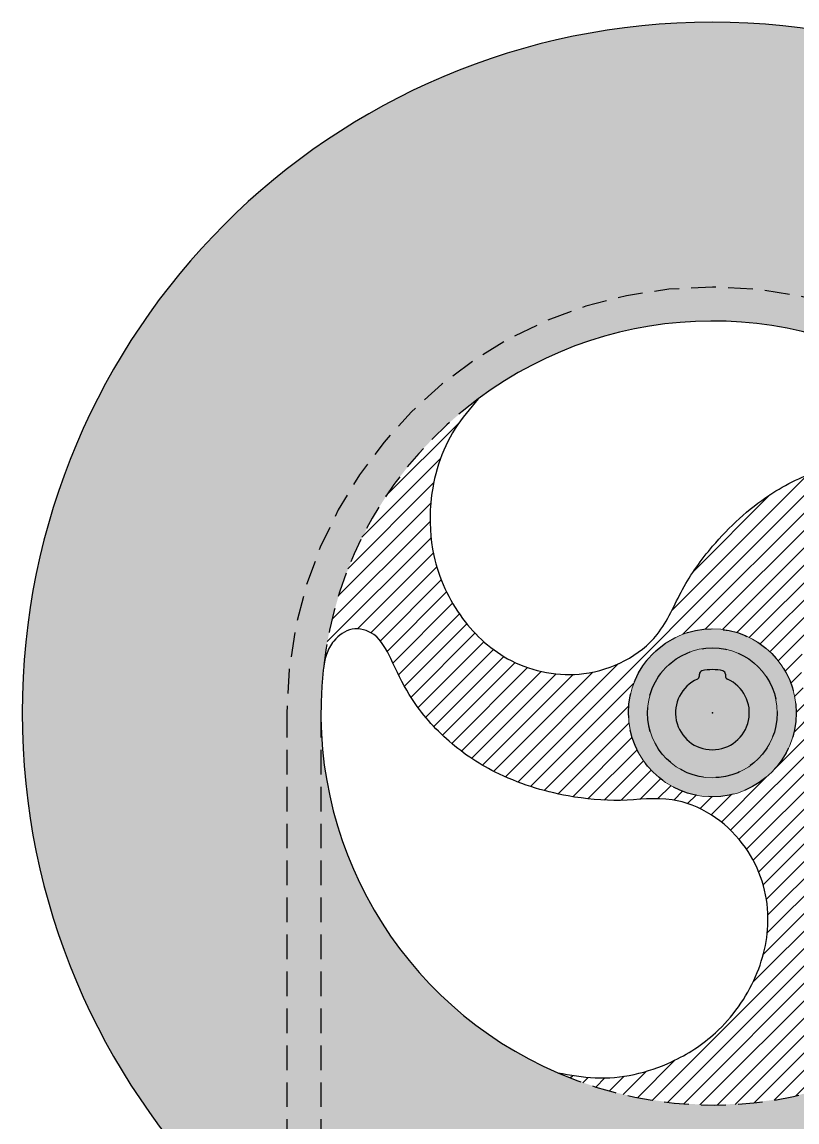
# Model space of a CAD drawing. Header units: inches. Extents: x 25.9 to 60.4, y 39.3 to 56.3.
# Drawn here: x 25.92 to 33.79, y 45.19 to 56.35 of the extents above; entities that cross this region are included whole.
import ezdxf

# ---------------------------------------------------------------- set-up
doc = ezdxf.new("R2010")
doc.units = ezdxf.units.IN
doc.header["$MEASUREMENT"] = 0
doc.linetypes.add('HIDDEN', pattern=[0.375, 0.25, -0.125])
for name, color, linetype in [('HousingHidden', 1, 'HIDDEN'), ('Rotor', 2, 'Continuous'), ('RotorHidden', 2, 'HIDDEN'), ('Solid', 7, 'Continuous')]:
    doc.layers.add(name, color=color, linetype=linetype)

msp = doc.modelspace()

# ---------------------------------------------------------------- hatches: boundary and pattern name
at = {"layer": 'Solid', "true_color": 0x636466}
h = msp.add_hatch(color=251, dxfattribs=at)
h.dxf.hatch_style = 1
edge = h.paths.add_edge_path(flags=16)
edge.add_arc((32.935, 49.338), 3.976, 0, 180)
edge.add_arc((32.935, 49.338), 3.976, 180, 360)
edge = h.paths.add_edge_path()
edge.add_arc((32.935, 49.338), 7.009, 0, 180)
edge.add_arc((32.935, 49.338), 7.009, 180, 360)
h = msp.add_hatch(dxfattribs=at)
h.set_pattern_fill('ANSI31', color=251)
edge = h.paths.add_edge_path()
edge.add_spline(control_points=[(34.535, 45.699), (34.485, 45.679), (34.386, 45.639), (34.205, 45.636), (34, 45.721), (33.932, 45.998), (34.116, 46.269), (34.358, 46.62), (34.542, 47.13), (34.589, 47.791), (34.445, 48.422), (34.192, 48.982), (33.79, 49.49), (33.839, 50.281), (34.353, 50.882), (35.044, 51.106), (35.69, 51.042), (36.301, 50.733), (36.708, 50.296), (36.84, 49.926), (36.883, 49.806)], knot_values=[0, 0, 0, 0, 0.160306, 0.316453, 0.537313, 0.766029, 1.063208, 1.472872, 2.060704, 2.659286, 3.43917, 3.972926, 4.497473, 5.339634, 6.090566, 6.743871, 7.446038, 7.979494, 8.774414, 9.155363, 9.155363, 9.155363, 9.155363], degree=3, periodic=0)
edge.add_arc((32.978, 49.363), 3.93, 6.4652, 54.0248)
edge.add_spline(control_points=[(35.287, 52.544), (35.329, 52.511), (35.412, 52.445), (35.506, 52.29), (35.535, 52.069), (35.329, 51.871), (35.003, 51.896), (34.578, 51.93), (34.043, 51.834), (33.448, 51.545), (32.974, 51.104), (32.615, 50.605), (32.376, 50.003), (31.666, 49.649), (30.889, 49.795), (30.35, 50.281), (30.082, 50.873), (30.044, 51.556), (30.218, 52.127), (30.473, 52.427), (30.556, 52.524)], knot_values=[0, 0, 0, 0, 0.160306, 0.316453, 0.537313, 0.766029, 1.063208, 1.472872, 2.060704, 2.659286, 3.43917, 3.972926, 4.497473, 5.339634, 6.090566, 6.743871, 7.446038, 7.979494, 8.774414, 9.155363, 9.155363, 9.155363, 9.155363], degree=3, periodic=0)
edge.add_arc((32.89, 49.364), 3.928, 126.4496, 174.0404)
edge.add_spline(control_points=[(28.983, 49.772), (28.991, 49.825), (29.006, 49.931), (29.094, 50.089), (29.269, 50.225), (29.544, 50.145), (29.686, 49.851), (29.869, 49.466), (30.219, 49.05), (30.768, 48.679), (31.386, 48.489), (31.998, 48.428), (32.639, 48.522), (33.3, 48.084), (33.563, 47.339), (33.411, 46.628), (33.033, 46.1), (32.46, 45.726), (31.878, 45.591), (31.491, 45.662), (31.366, 45.685)], knot_values=[0, 0, 0, 0, 0.160306, 0.316453, 0.537313, 0.766029, 1.063208, 1.472872, 2.060704, 2.659286, 3.43917, 3.972926, 4.497473, 5.339634, 6.090566, 6.743871, 7.446038, 7.979494, 8.774414, 9.155363, 9.155363, 9.155363, 9.155363], degree=3, periodic=0)
edge.add_arc((32.935, 49.274), 3.917, 246.3793, 294.1107)
h.paths.add_polyline_path([(32.083, 49.338, -1), (33.786, 49.338, -1)], flags=16)
h.paths.add_polyline_path([(32.276, 49.338, -1), (33.594, 49.338, -1)], flags=0)
h.paths.add_polyline_path([(32.782, 49.681, 0.393944), (32.804, 49.722, -0.421871), (32.828, 49.764, -0.126068), (33.042, 49.764, -0.34252), (33.067, 49.731), (33.067, 49.712, 0.296404), (33.087, 49.681, -4.712765)], flags=0)
at = {"layer": 'Solid', "true_color": 0xc7c8ca}
h = msp.add_hatch(color=9, dxfattribs=at)
h.dxf.hatch_style = 1
h.paths.add_polyline_path([(32.083, 49.338, 1), (33.786, 49.338, 1)])
h.paths.add_polyline_path([(33.594, 49.338, -1), (32.276, 49.338, -1)], flags=16)
h.paths.add_polyline_path([(32.828, 49.764, -0.126068), (33.042, 49.764, -0.34252), (33.067, 49.731), (33.067, 49.712, 0.296404), (33.087, 49.681, -4.712765), (32.782, 49.681, 0.296404), (32.802, 49.712), (32.802, 49.731, -0.34252)], flags=0)
at = {"layer": 'Solid', "true_color": 0x939598}
h = msp.add_hatch(color=252, dxfattribs=at)
h.dxf.hatch_style = 1
h.paths.add_polyline_path([(32.276, 49.338, 1), (33.594, 49.338, 1)])
h.paths.add_polyline_path([(32.782, 49.681, 0.296404), (32.802, 49.712), (32.802, 49.731, -0.34252), (32.828, 49.764, -0.126068), (33.042, 49.764, -0.34252), (33.067, 49.731), (33.067, 49.712, 0.296404), (33.087, 49.681, -4.712765)], flags=16)
at = {"layer": 'Solid', "true_color": 0x636466}
h = msp.add_hatch(color=251, dxfattribs=at)
h.dxf.hatch_style = 1
h.paths.add_polyline_path([(33.087, 49.681, -0.296404), (33.067, 49.712), (33.067, 49.731, 0.34252), (33.042, 49.764, 0.126068), (32.828, 49.764, 0.34252), (32.802, 49.731), (32.802, 49.712, -0.296404), (32.782, 49.681, 4.712765)])

# ---------------------------------------------------------------- linework, layer by layer
at = {"layer": 'HousingHidden'}
for p, q in [((28.614, 49.338), (28.614, 39.298)), ((28.959, 49.338), (28.959, 39.298))]:
    msp.add_line(p, q, dxfattribs=at)
msp.add_arc((32.935, 49.338), 4.321, 0, 180, dxfattribs=at)
at = {"layer": 'Rotor'}
for p, q in [((32.802, 49.731), (32.802, 49.712)), ((33.067, 49.731), (33.067, 49.712))]:
    msp.add_line(p, q, dxfattribs=at)
at = {"layer": 'Rotor', "color": 2, "lineweight": 0}
for p, q in [((32.802, 49.712), (32.802, 49.731)), ((33.067, 49.731), (33.067, 49.712))]:
    msp.add_line(p, q, dxfattribs=at)
at = {"layer": 'Rotor'}
msp.add_lwpolyline([(39.944, 49.338, 1), (25.926, 49.338, 1), (39.944, 49.338)], format="xyb", close=True, dxfattribs=at)
for centre, radius, start, end in [((32.935, 49.338), 3.976, 53.7367, 126.7533), ((32.935, 49.338), 3.976, 173.7367, 246.7533), ((32.935, 49.338), 0.375, 113.9598, 66.0402), ((32.769, 49.712), 0.0337, 293.9598, 0), ((32.836, 49.731), 0.0337, 104.3706, 180), ((32.935, 49.346), 0.431, 75.6294, 104.3706), ((33.034, 49.731), 0.0337, 0, 75.6294), ((33.101, 49.712), 0.0337, 180, 246.0402)]:
    msp.add_arc(centre, radius, start, end, dxfattribs=at)
at = {"layer": 'Rotor', "color": 2, "lineweight": 0}
for centre, radius, start, end in [((32.935, 49.338), 0.852, 0, 180), ((32.935, 49.338), 0.659, 0, 180), ((32.935, 49.338), 0.375, 113.9598, 66.0402), ((32.769, 49.712), 0.0337, 293.9598, 0), ((32.836, 49.731), 0.0337, 104.3706, 180), ((32.935, 49.346), 0.431, 75.6294, 104.3706), ((33.034, 49.731), 0.0337, 0, 75.6294), ((33.101, 49.712), 0.0337, 180, 246.0402), ((32.935, 49.338), 0.852, 180, 0), ((32.935, 49.338), 0.659, 180, 0)]:
    msp.add_arc(centre, radius, start, end, dxfattribs=at)
at = {"layer": 'Rotor'}
for points in [[(30.556, 52.524), (30.322, 52.223), (30.075, 51.467), (30.107, 50.935), (30.398, 50.296), (30.892, 49.868), (31.631, 49.737), (32.374, 50.134), (32.632, 50.591), (32.937, 51.028), (33.517, 51.55), (34.056, 51.81), (34.635, 51.911), (35.045, 51.893), (35.341, 51.919), (35.5, 52.083), (35.486, 52.303), (35.406, 52.437), (35.287, 52.544)], [(30.556, 52.524), (30.322, 52.223), (30.075, 51.467), (30.107, 50.935), (30.398, 50.296), (30.892, 49.868), (31.631, 49.737), (32.374, 50.134), (32.632, 50.591), (32.937, 51.028), (33.517, 51.55), (34.056, 51.81), (34.635, 51.911), (35.045, 51.893), (35.341, 51.919), (35.5, 52.083), (35.486, 52.303), (35.406, 52.437), (35.287, 52.544)], [(30.556, 52.524), (30.322, 52.223), (30.075, 51.467), (30.107, 50.935), (30.398, 50.296), (30.892, 49.868), (31.631, 49.737), (32.374, 50.134), (32.632, 50.591), (32.937, 51.028), (33.517, 51.55), (34.056, 51.81), (34.635, 51.911), (35.045, 51.893), (35.341, 51.919), (35.5, 52.083), (35.486, 52.303), (35.406, 52.437), (35.287, 52.544)], [(30.556, 52.524), (30.322, 52.223), (30.075, 51.467), (30.107, 50.935), (30.398, 50.296), (30.892, 49.868), (31.631, 49.737), (32.374, 50.134), (32.632, 50.591), (32.937, 51.028), (33.517, 51.55), (34.056, 51.81), (34.635, 51.911), (35.045, 51.893), (35.341, 51.919), (35.5, 52.083), (35.486, 52.303), (35.406, 52.437), (35.287, 52.544)], [(30.556, 52.524), (30.322, 52.223), (30.075, 51.467), (30.107, 50.935), (30.398, 50.296), (30.892, 49.868), (31.631, 49.737), (32.374, 50.134), (32.632, 50.591), (32.937, 51.028), (33.517, 51.55), (34.056, 51.81), (34.635, 51.911), (35.045, 51.893), (35.341, 51.919), (35.5, 52.083), (35.486, 52.303), (35.406, 52.437), (35.287, 52.544)], [(30.556, 52.524), (30.322, 52.223), (30.075, 51.467), (30.107, 50.935), (30.398, 50.296), (30.892, 49.868), (31.631, 49.737), (32.374, 50.134), (32.632, 50.591), (32.937, 51.028), (33.517, 51.55), (34.056, 51.81), (34.635, 51.911), (35.045, 51.893), (35.341, 51.919), (35.5, 52.083), (35.486, 52.303), (35.406, 52.437), (35.287, 52.544)], [(30.556, 52.524), (30.322, 52.223), (30.075, 51.467), (30.107, 50.935), (30.398, 50.296), (30.892, 49.868), (31.631, 49.737), (32.374, 50.134), (32.632, 50.591), (32.937, 51.028), (33.517, 51.55), (34.056, 51.81), (34.635, 51.911), (35.045, 51.893), (35.341, 51.919), (35.5, 52.083), (35.486, 52.303), (35.406, 52.437), (35.287, 52.544)], [(30.556, 52.524), (30.322, 52.223), (30.075, 51.467), (30.107, 50.935), (30.398, 50.296), (30.892, 49.868), (31.631, 49.737), (32.374, 50.134), (32.632, 50.591), (32.937, 51.028), (33.517, 51.55), (34.056, 51.81), (34.635, 51.911), (35.045, 51.893), (35.341, 51.919), (35.5, 52.083), (35.486, 52.303), (35.406, 52.437), (35.287, 52.544)], [(30.556, 52.524), (30.322, 52.223), (30.075, 51.467), (30.107, 50.935), (30.398, 50.296), (30.892, 49.868), (31.631, 49.737), (32.374, 50.134), (32.632, 50.591), (32.937, 51.028), (33.517, 51.55), (34.056, 51.81), (34.635, 51.911), (35.045, 51.893), (35.341, 51.919), (35.5, 52.083), (35.486, 52.303), (35.406, 52.437), (35.287, 52.544)], [(30.556, 52.524), (30.322, 52.223), (30.075, 51.467), (30.107, 50.935), (30.398, 50.296), (30.892, 49.868), (31.631, 49.737), (32.374, 50.134), (32.632, 50.591), (32.937, 51.028), (33.517, 51.55), (34.056, 51.81), (34.635, 51.911), (35.045, 51.893), (35.341, 51.919), (35.5, 52.083), (35.486, 52.303), (35.406, 52.437), (35.287, 52.544)], [(30.556, 52.524), (30.322, 52.223), (30.075, 51.467), (30.107, 50.935), (30.398, 50.296), (30.892, 49.868), (31.631, 49.737), (32.374, 50.134), (32.632, 50.591), (32.937, 51.028), (33.517, 51.55), (34.056, 51.81), (34.635, 51.911), (35.045, 51.893), (35.341, 51.919), (35.5, 52.083), (35.486, 52.303), (35.406, 52.437), (35.287, 52.544)], [(30.556, 52.524), (30.322, 52.223), (30.075, 51.467), (30.107, 50.935), (30.398, 50.296), (30.892, 49.868), (31.631, 49.737), (32.374, 50.134), (32.632, 50.591), (32.937, 51.028), (33.517, 51.55), (34.056, 51.81), (34.635, 51.911), (35.045, 51.893), (35.341, 51.919), (35.5, 52.083), (35.486, 52.303), (35.406, 52.437), (35.287, 52.544)], [(30.556, 52.524), (30.322, 52.223), (30.075, 51.467), (30.107, 50.935), (30.398, 50.296), (30.892, 49.868), (31.631, 49.737), (32.374, 50.134), (32.632, 50.591), (32.937, 51.028), (33.517, 51.55), (34.056, 51.81), (34.635, 51.911), (35.045, 51.893), (35.341, 51.919), (35.5, 52.083), (35.486, 52.303), (35.406, 52.437), (35.287, 52.544)], [(30.556, 52.524), (30.322, 52.223), (30.075, 51.467), (30.107, 50.935), (30.398, 50.296), (30.892, 49.868), (31.631, 49.737), (32.374, 50.134), (32.632, 50.591), (32.937, 51.028), (33.517, 51.55), (34.056, 51.81), (34.635, 51.911), (35.045, 51.893), (35.341, 51.919), (35.5, 52.083), (35.486, 52.303), (35.406, 52.437), (35.287, 52.544)], [(30.556, 52.524), (30.322, 52.223), (30.075, 51.467), (30.107, 50.935), (30.398, 50.296), (30.892, 49.868), (31.631, 49.737), (32.374, 50.134), (32.632, 50.591), (32.937, 51.028), (33.517, 51.55), (34.056, 51.81), (34.635, 51.911), (35.045, 51.893), (35.341, 51.919), (35.5, 52.083), (35.486, 52.303), (35.406, 52.437), (35.287, 52.544)], [(30.556, 52.524), (30.322, 52.223), (30.075, 51.467), (30.107, 50.935), (30.398, 50.296), (30.892, 49.868), (31.631, 49.737), (32.374, 50.134), (32.632, 50.591), (32.937, 51.028), (33.517, 51.55), (34.056, 51.81), (34.635, 51.911), (35.045, 51.893), (35.341, 51.919), (35.5, 52.083), (35.486, 52.303), (35.406, 52.437), (35.287, 52.544)], [(30.556, 52.524), (30.322, 52.223), (30.075, 51.467), (30.107, 50.935), (30.398, 50.296), (30.892, 49.868), (31.631, 49.737), (32.374, 50.134), (32.632, 50.591), (32.937, 51.028), (33.517, 51.55), (34.056, 51.81), (34.635, 51.911), (35.045, 51.893), (35.341, 51.919), (35.5, 52.083), (35.486, 52.303), (35.406, 52.437), (35.287, 52.544)], [(30.556, 52.524), (30.322, 52.223), (30.075, 51.467), (30.107, 50.935), (30.398, 50.296), (30.892, 49.868), (31.631, 49.737), (32.374, 50.134), (32.632, 50.591), (32.937, 51.028), (33.517, 51.55), (34.056, 51.81), (34.635, 51.911), (35.045, 51.893), (35.341, 51.919), (35.5, 52.083), (35.486, 52.303), (35.406, 52.437), (35.287, 52.544)], [(30.556, 52.524), (30.322, 52.223), (30.075, 51.467), (30.107, 50.935), (30.398, 50.296), (30.892, 49.868), (31.631, 49.737), (32.374, 50.134), (32.632, 50.591), (32.937, 51.028), (33.517, 51.55), (34.056, 51.81), (34.635, 51.911), (35.045, 51.893), (35.341, 51.919), (35.5, 52.083), (35.486, 52.303), (35.406, 52.437), (35.287, 52.544)], [(30.556, 52.524), (30.322, 52.223), (30.075, 51.467), (30.107, 50.935), (30.398, 50.296), (30.892, 49.868), (31.631, 49.737), (32.374, 50.134), (32.632, 50.591), (32.937, 51.028), (33.517, 51.55), (34.056, 51.81), (34.635, 51.911), (35.045, 51.893), (35.341, 51.919), (35.5, 52.083), (35.486, 52.303), (35.406, 52.437), (35.287, 52.544)], [(30.556, 52.524), (30.322, 52.223), (30.075, 51.467), (30.107, 50.935), (30.398, 50.296), (30.892, 49.868), (31.631, 49.737), (32.374, 50.134), (32.632, 50.591), (32.937, 51.028), (33.517, 51.55), (34.056, 51.81), (34.635, 51.911), (35.045, 51.893), (35.341, 51.919), (35.5, 52.083), (35.486, 52.303), (35.406, 52.437), (35.287, 52.544)], [(30.556, 52.524), (30.322, 52.223), (30.075, 51.467), (30.107, 50.935), (30.398, 50.296), (30.892, 49.868), (31.631, 49.737), (32.374, 50.134), (32.632, 50.591), (32.937, 51.028), (33.517, 51.55), (34.056, 51.81), (34.635, 51.911), (35.045, 51.893), (35.341, 51.919), (35.5, 52.083), (35.486, 52.303), (35.406, 52.437), (35.287, 52.544)], [(30.556, 52.524), (30.322, 52.223), (30.075, 51.467), (30.107, 50.935), (30.398, 50.296), (30.892, 49.868), (31.631, 49.737), (32.374, 50.134), (32.632, 50.591), (32.937, 51.028), (33.517, 51.55), (34.056, 51.81), (34.635, 51.911), (35.045, 51.893), (35.341, 51.919), (35.5, 52.083), (35.486, 52.303), (35.406, 52.437), (35.287, 52.544)], [(30.556, 52.524), (30.322, 52.223), (30.075, 51.467), (30.107, 50.935), (30.398, 50.296), (30.892, 49.868), (31.631, 49.737), (32.374, 50.134), (32.632, 50.591), (32.937, 51.028), (33.517, 51.55), (34.056, 51.81), (34.635, 51.911), (35.045, 51.893), (35.341, 51.919), (35.5, 52.083), (35.486, 52.303), (35.406, 52.437), (35.287, 52.544)], [(30.556, 52.524), (30.322, 52.223), (30.075, 51.467), (30.107, 50.935), (30.398, 50.296), (30.892, 49.868), (31.631, 49.737), (32.374, 50.134), (32.632, 50.591), (32.937, 51.028), (33.517, 51.55), (34.056, 51.81), (34.635, 51.911), (35.045, 51.893), (35.341, 51.919), (35.5, 52.083), (35.486, 52.303), (35.406, 52.437), (35.287, 52.544)], [(30.556, 52.524), (30.322, 52.223), (30.075, 51.467), (30.107, 50.935), (30.398, 50.296), (30.892, 49.868), (31.631, 49.737), (32.374, 50.134), (32.632, 50.591), (32.937, 51.028), (33.517, 51.55), (34.056, 51.81), (34.635, 51.911), (35.045, 51.893), (35.341, 51.919), (35.5, 52.083), (35.486, 52.303), (35.406, 52.437), (35.287, 52.544)], [(30.556, 52.524), (30.322, 52.223), (30.075, 51.467), (30.107, 50.935), (30.398, 50.296), (30.892, 49.868), (31.631, 49.737), (32.374, 50.134), (32.632, 50.591), (32.937, 51.028), (33.517, 51.55), (34.056, 51.81), (34.635, 51.911), (35.045, 51.893), (35.341, 51.919), (35.5, 52.083), (35.486, 52.303), (35.406, 52.437), (35.287, 52.544)], [(30.556, 52.524), (30.322, 52.223), (30.075, 51.467), (30.107, 50.935), (30.398, 50.296), (30.892, 49.868), (31.631, 49.737), (32.374, 50.134), (32.632, 50.591), (32.937, 51.028), (33.517, 51.55), (34.056, 51.81), (34.635, 51.911), (35.045, 51.893), (35.341, 51.919), (35.5, 52.083), (35.486, 52.303), (35.406, 52.437), (35.287, 52.544)], [(30.556, 52.524), (30.322, 52.223), (30.075, 51.467), (30.107, 50.935), (30.398, 50.296), (30.892, 49.868), (31.631, 49.737), (32.374, 50.134), (32.632, 50.591), (32.937, 51.028), (33.517, 51.55), (34.056, 51.81), (34.635, 51.911), (35.045, 51.893), (35.341, 51.919), (35.5, 52.083), (35.486, 52.303), (35.406, 52.437), (35.287, 52.544)], [(30.556, 52.524), (30.322, 52.223), (30.075, 51.467), (30.107, 50.935), (30.398, 50.296), (30.892, 49.868), (31.631, 49.737), (32.374, 50.134), (32.632, 50.591), (32.937, 51.028), (33.517, 51.55), (34.056, 51.81), (34.635, 51.911), (35.045, 51.893), (35.341, 51.919), (35.5, 52.083), (35.486, 52.303), (35.406, 52.437), (35.287, 52.544)], [(30.556, 52.524), (30.322, 52.223), (30.075, 51.467), (30.107, 50.935), (30.398, 50.296), (30.892, 49.868), (31.631, 49.737), (32.374, 50.134), (32.632, 50.591), (32.937, 51.028), (33.517, 51.55), (34.056, 51.81), (34.635, 51.911), (35.045, 51.893), (35.341, 51.919), (35.5, 52.083), (35.486, 52.303), (35.406, 52.437), (35.287, 52.544)], [(30.556, 52.524), (30.322, 52.223), (30.075, 51.467), (30.107, 50.935), (30.398, 50.296), (30.892, 49.868), (31.631, 49.737), (32.374, 50.134), (32.632, 50.591), (32.937, 51.028), (33.517, 51.55), (34.056, 51.81), (34.635, 51.911), (35.045, 51.893), (35.341, 51.919), (35.5, 52.083), (35.486, 52.303), (35.406, 52.437), (35.287, 52.544)], [(30.556, 52.524), (30.322, 52.223), (30.075, 51.467), (30.107, 50.935), (30.398, 50.296), (30.892, 49.868), (31.631, 49.737), (32.374, 50.134), (32.632, 50.591), (32.937, 51.028), (33.517, 51.55), (34.056, 51.81), (34.635, 51.911), (35.045, 51.893), (35.341, 51.919), (35.5, 52.083), (35.486, 52.303), (35.406, 52.437), (35.287, 52.544)], [(30.556, 52.524), (30.322, 52.223), (30.075, 51.467), (30.107, 50.935), (30.398, 50.296), (30.892, 49.868), (31.631, 49.737), (32.374, 50.134), (32.632, 50.591), (32.937, 51.028), (33.517, 51.55), (34.056, 51.81), (34.635, 51.911), (35.045, 51.893), (35.341, 51.919), (35.5, 52.083), (35.486, 52.303), (35.406, 52.437), (35.287, 52.544)], [(30.556, 52.524), (30.322, 52.223), (30.075, 51.467), (30.107, 50.935), (30.398, 50.296), (30.892, 49.868), (31.631, 49.737), (32.374, 50.134), (32.632, 50.591), (32.937, 51.028), (33.517, 51.55), (34.056, 51.81), (34.635, 51.911), (35.045, 51.893), (35.341, 51.919), (35.5, 52.083), (35.486, 52.303), (35.406, 52.437), (35.287, 52.544)], [(30.556, 52.524), (30.322, 52.223), (30.075, 51.467), (30.107, 50.935), (30.398, 50.296), (30.892, 49.868), (31.631, 49.737), (32.374, 50.134), (32.632, 50.591), (32.937, 51.028), (33.517, 51.55), (34.056, 51.81), (34.635, 51.911), (35.045, 51.893), (35.341, 51.919), (35.5, 52.083), (35.486, 52.303), (35.406, 52.437), (35.287, 52.544)], [(30.556, 52.524), (30.322, 52.223), (30.075, 51.467), (30.107, 50.935), (30.398, 50.296), (30.892, 49.868), (31.631, 49.737), (32.374, 50.134), (32.632, 50.591), (32.937, 51.028), (33.517, 51.55), (34.056, 51.81), (34.635, 51.911), (35.045, 51.893), (35.341, 51.919), (35.5, 52.083), (35.486, 52.303), (35.406, 52.437), (35.287, 52.544)], [(30.556, 52.524), (30.322, 52.223), (30.075, 51.467), (30.107, 50.935), (30.398, 50.296), (30.892, 49.868), (31.631, 49.737), (32.374, 50.134), (32.632, 50.591), (32.937, 51.028), (33.517, 51.55), (34.056, 51.81), (34.635, 51.911), (35.045, 51.893), (35.341, 51.919), (35.5, 52.083), (35.486, 52.303), (35.406, 52.437), (35.287, 52.544)], [(30.556, 52.524), (30.322, 52.223), (30.075, 51.467), (30.107, 50.935), (30.398, 50.296), (30.892, 49.868), (31.631, 49.737), (32.374, 50.134), (32.632, 50.591), (32.937, 51.028), (33.517, 51.55), (34.056, 51.81), (34.635, 51.911), (35.045, 51.893), (35.341, 51.919), (35.5, 52.083), (35.486, 52.303), (35.406, 52.437), (35.287, 52.544)], [(30.556, 52.524), (30.322, 52.223), (30.075, 51.467), (30.107, 50.935), (30.398, 50.296), (30.892, 49.868), (31.631, 49.737), (32.374, 50.134), (32.632, 50.591), (32.937, 51.028), (33.517, 51.55), (34.056, 51.81), (34.635, 51.911), (35.045, 51.893), (35.341, 51.919), (35.5, 52.083), (35.486, 52.303), (35.406, 52.437), (35.287, 52.544)], [(30.556, 52.524), (30.322, 52.223), (30.075, 51.467), (30.107, 50.935), (30.398, 50.296), (30.892, 49.868), (31.631, 49.737), (32.374, 50.134), (32.632, 50.591), (32.937, 51.028), (33.517, 51.55), (34.056, 51.81), (34.635, 51.911), (35.045, 51.893), (35.341, 51.919), (35.5, 52.083), (35.486, 52.303), (35.406, 52.437), (35.287, 52.544)], [(30.556, 52.524), (30.322, 52.223), (30.075, 51.467), (30.107, 50.935), (30.398, 50.296), (30.892, 49.868), (31.631, 49.737), (32.374, 50.134), (32.632, 50.591), (32.937, 51.028), (33.517, 51.55), (34.056, 51.81), (34.635, 51.911), (35.045, 51.893), (35.341, 51.919), (35.5, 52.083), (35.486, 52.303), (35.406, 52.437), (35.287, 52.544)], [(30.556, 52.524), (30.322, 52.223), (30.075, 51.467), (30.107, 50.935), (30.398, 50.296), (30.892, 49.868), (31.631, 49.737), (32.374, 50.134), (32.632, 50.591), (32.937, 51.028), (33.517, 51.55), (34.056, 51.81), (34.635, 51.911), (35.045, 51.893), (35.341, 51.919), (35.5, 52.083), (35.486, 52.303), (35.406, 52.437), (35.287, 52.544)], [(30.556, 52.524), (30.322, 52.223), (30.075, 51.467), (30.107, 50.935), (30.398, 50.296), (30.892, 49.868), (31.631, 49.737), (32.374, 50.134), (32.632, 50.591), (32.937, 51.028), (33.517, 51.55), (34.056, 51.81), (34.635, 51.911), (35.045, 51.893), (35.341, 51.919), (35.5, 52.083), (35.486, 52.303), (35.406, 52.437), (35.287, 52.544)], [(30.556, 52.524), (30.322, 52.223), (30.075, 51.467), (30.107, 50.935), (30.398, 50.296), (30.892, 49.868), (31.631, 49.737), (32.374, 50.134), (32.632, 50.591), (32.937, 51.028), (33.517, 51.55), (34.056, 51.81), (34.635, 51.911), (35.045, 51.893), (35.341, 51.919), (35.5, 52.083), (35.486, 52.303), (35.406, 52.437), (35.287, 52.544)], [(30.556, 52.524), (30.322, 52.223), (30.075, 51.467), (30.107, 50.935), (30.398, 50.296), (30.892, 49.868), (31.631, 49.737), (32.374, 50.134), (32.632, 50.591), (32.937, 51.028), (33.517, 51.55), (34.056, 51.81), (34.635, 51.911), (35.045, 51.893), (35.341, 51.919), (35.5, 52.083), (35.486, 52.303), (35.406, 52.437), (35.287, 52.544)], [(30.556, 52.524), (30.322, 52.223), (30.075, 51.467), (30.107, 50.935), (30.398, 50.296), (30.892, 49.868), (31.631, 49.737), (32.374, 50.134), (32.632, 50.591), (32.937, 51.028), (33.517, 51.55), (34.056, 51.81), (34.635, 51.911), (35.045, 51.893), (35.341, 51.919), (35.5, 52.083), (35.486, 52.303), (35.406, 52.437), (35.287, 52.544)], [(30.556, 52.524), (30.322, 52.223), (30.075, 51.467), (30.107, 50.935), (30.398, 50.296), (30.892, 49.868), (31.631, 49.737), (32.374, 50.134), (32.632, 50.591), (32.937, 51.028), (33.517, 51.55), (34.056, 51.81), (34.635, 51.911), (35.045, 51.893), (35.341, 51.919), (35.5, 52.083), (35.486, 52.303), (35.406, 52.437), (35.287, 52.544)], [(30.556, 52.524), (30.322, 52.223), (30.075, 51.467), (30.107, 50.935), (30.398, 50.296), (30.892, 49.868), (31.631, 49.737), (32.374, 50.134), (32.632, 50.591), (32.937, 51.028), (33.517, 51.55), (34.056, 51.81), (34.635, 51.911), (35.045, 51.893), (35.341, 51.919), (35.5, 52.083), (35.486, 52.303), (35.406, 52.437), (35.287, 52.544)], [(30.556, 52.524), (30.322, 52.223), (30.075, 51.467), (30.107, 50.935), (30.398, 50.296), (30.892, 49.868), (31.631, 49.737), (32.374, 50.134), (32.632, 50.591), (32.937, 51.028), (33.517, 51.55), (34.056, 51.81), (34.635, 51.911), (35.045, 51.893), (35.341, 51.919), (35.5, 52.083), (35.486, 52.303), (35.406, 52.437), (35.287, 52.544)], [(30.556, 52.524), (30.322, 52.223), (30.075, 51.467), (30.107, 50.935), (30.398, 50.296), (30.892, 49.868), (31.631, 49.737), (32.374, 50.134), (32.632, 50.591), (32.937, 51.028), (33.517, 51.55), (34.056, 51.81), (34.635, 51.911), (35.045, 51.893), (35.341, 51.919), (35.5, 52.083), (35.486, 52.303), (35.406, 52.437), (35.287, 52.544)], [(30.556, 52.524), (30.322, 52.223), (30.075, 51.467), (30.107, 50.935), (30.398, 50.296), (30.892, 49.868), (31.631, 49.737), (32.374, 50.134), (32.632, 50.591), (32.937, 51.028), (33.517, 51.55), (34.056, 51.81), (34.635, 51.911), (35.045, 51.893), (35.341, 51.919), (35.5, 52.083), (35.486, 52.303), (35.406, 52.437), (35.287, 52.544)], [(31.366, 45.685), (31.743, 45.634), (32.521, 45.797), (32.966, 46.091), (33.374, 46.663), (33.498, 47.304), (33.241, 48.01), (32.526, 48.455), (32.002, 48.45), (31.47, 48.495), (30.729, 48.737), (30.234, 49.074), (29.857, 49.525), (29.668, 49.888), (29.497, 50.132), (29.276, 50.187), (29.091, 50.066), (29.015, 49.929), (28.983, 49.772)], [(31.366, 45.685), (31.743, 45.634), (32.521, 45.797), (32.966, 46.091), (33.374, 46.663), (33.498, 47.304), (33.241, 48.01), (32.526, 48.455), (32.002, 48.45), (31.47, 48.495), (30.729, 48.737), (30.234, 49.074), (29.857, 49.525), (29.668, 49.888), (29.497, 50.132), (29.276, 50.187), (29.091, 50.066), (29.015, 49.929), (28.983, 49.772)], [(31.366, 45.685), (31.743, 45.634), (32.521, 45.797), (32.966, 46.091), (33.374, 46.663), (33.498, 47.304), (33.241, 48.01), (32.526, 48.455), (32.002, 48.45), (31.47, 48.495), (30.729, 48.737), (30.234, 49.074), (29.857, 49.525), (29.668, 49.888), (29.497, 50.132), (29.276, 50.187), (29.091, 50.066), (29.015, 49.929), (28.983, 49.772)], [(31.366, 45.685), (31.743, 45.634), (32.521, 45.797), (32.966, 46.091), (33.374, 46.663), (33.498, 47.304), (33.241, 48.01), (32.526, 48.455), (32.002, 48.45), (31.47, 48.495), (30.729, 48.737), (30.234, 49.074), (29.857, 49.525), (29.668, 49.888), (29.497, 50.132), (29.276, 50.187), (29.091, 50.066), (29.015, 49.929), (28.983, 49.772)], [(31.366, 45.685), (31.743, 45.634), (32.521, 45.797), (32.966, 46.091), (33.374, 46.663), (33.498, 47.304), (33.241, 48.01), (32.526, 48.455), (32.002, 48.45), (31.47, 48.495), (30.729, 48.737), (30.234, 49.074), (29.857, 49.525), (29.668, 49.888), (29.497, 50.132), (29.276, 50.187), (29.091, 50.066), (29.015, 49.929), (28.983, 49.772)], [(31.366, 45.685), (31.743, 45.634), (32.521, 45.797), (32.966, 46.091), (33.374, 46.663), (33.498, 47.304), (33.241, 48.01), (32.526, 48.455), (32.002, 48.45), (31.47, 48.495), (30.729, 48.737), (30.234, 49.074), (29.857, 49.525), (29.668, 49.888), (29.497, 50.132), (29.276, 50.187), (29.091, 50.066), (29.015, 49.929), (28.983, 49.772)], [(31.366, 45.685), (31.743, 45.634), (32.521, 45.797), (32.966, 46.091), (33.374, 46.663), (33.498, 47.304), (33.241, 48.01), (32.526, 48.455), (32.002, 48.45), (31.47, 48.495), (30.729, 48.737), (30.234, 49.074), (29.857, 49.525), (29.668, 49.888), (29.497, 50.132), (29.276, 50.187), (29.091, 50.066), (29.015, 49.929), (28.983, 49.772)], [(31.366, 45.685), (31.743, 45.634), (32.521, 45.797), (32.966, 46.091), (33.374, 46.663), (33.498, 47.304), (33.241, 48.01), (32.526, 48.455), (32.002, 48.45), (31.47, 48.495), (30.729, 48.737), (30.234, 49.074), (29.857, 49.525), (29.668, 49.888), (29.497, 50.132), (29.276, 50.187), (29.091, 50.066), (29.015, 49.929), (28.983, 49.772)], [(31.366, 45.685), (31.743, 45.634), (32.521, 45.797), (32.966, 46.091), (33.374, 46.663), (33.498, 47.304), (33.241, 48.01), (32.526, 48.455), (32.002, 48.45), (31.47, 48.495), (30.729, 48.737), (30.234, 49.074), (29.857, 49.525), (29.668, 49.888), (29.497, 50.132), (29.276, 50.187), (29.091, 50.066), (29.015, 49.929), (28.983, 49.772)], [(31.366, 45.685), (31.743, 45.634), (32.521, 45.797), (32.966, 46.091), (33.374, 46.663), (33.498, 47.304), (33.241, 48.01), (32.526, 48.455), (32.002, 48.45), (31.47, 48.495), (30.729, 48.737), (30.234, 49.074), (29.857, 49.525), (29.668, 49.888), (29.497, 50.132), (29.276, 50.187), (29.091, 50.066), (29.015, 49.929), (28.983, 49.772)], [(31.366, 45.685), (31.743, 45.634), (32.521, 45.797), (32.966, 46.091), (33.374, 46.663), (33.498, 47.304), (33.241, 48.01), (32.526, 48.455), (32.002, 48.45), (31.47, 48.495), (30.729, 48.737), (30.234, 49.074), (29.857, 49.525), (29.668, 49.888), (29.497, 50.132), (29.276, 50.187), (29.091, 50.066), (29.015, 49.929), (28.983, 49.772)], [(31.366, 45.685), (31.743, 45.634), (32.521, 45.797), (32.966, 46.091), (33.374, 46.663), (33.498, 47.304), (33.241, 48.01), (32.526, 48.455), (32.002, 48.45), (31.47, 48.495), (30.729, 48.737), (30.234, 49.074), (29.857, 49.525), (29.668, 49.888), (29.497, 50.132), (29.276, 50.187), (29.091, 50.066), (29.015, 49.929), (28.983, 49.772)], [(31.366, 45.685), (31.743, 45.634), (32.521, 45.797), (32.966, 46.091), (33.374, 46.663), (33.498, 47.304), (33.241, 48.01), (32.526, 48.455), (32.002, 48.45), (31.47, 48.495), (30.729, 48.737), (30.234, 49.074), (29.857, 49.525), (29.668, 49.888), (29.497, 50.132), (29.276, 50.187), (29.091, 50.066), (29.015, 49.929), (28.983, 49.772)], [(31.366, 45.685), (31.743, 45.634), (32.521, 45.797), (32.966, 46.091), (33.374, 46.663), (33.498, 47.304), (33.241, 48.01), (32.526, 48.455), (32.002, 48.45), (31.47, 48.495), (30.729, 48.737), (30.234, 49.074), (29.857, 49.525), (29.668, 49.888), (29.497, 50.132), (29.276, 50.187), (29.091, 50.066), (29.015, 49.929), (28.983, 49.772)], [(31.366, 45.685), (31.743, 45.634), (32.521, 45.797), (32.966, 46.091), (33.374, 46.663), (33.498, 47.304), (33.241, 48.01), (32.526, 48.455), (32.002, 48.45), (31.47, 48.495), (30.729, 48.737), (30.234, 49.074), (29.857, 49.525), (29.668, 49.888), (29.497, 50.132), (29.276, 50.187), (29.091, 50.066), (29.015, 49.929), (28.983, 49.772)], [(31.366, 45.685), (31.743, 45.634), (32.521, 45.797), (32.966, 46.091), (33.374, 46.663), (33.498, 47.304), (33.241, 48.01), (32.526, 48.455), (32.002, 48.45), (31.47, 48.495), (30.729, 48.737), (30.234, 49.074), (29.857, 49.525), (29.668, 49.888), (29.497, 50.132), (29.276, 50.187), (29.091, 50.066), (29.015, 49.929), (28.983, 49.772)], [(31.366, 45.685), (31.743, 45.634), (32.521, 45.797), (32.966, 46.091), (33.374, 46.663), (33.498, 47.304), (33.241, 48.01), (32.526, 48.455), (32.002, 48.45), (31.47, 48.495), (30.729, 48.737), (30.234, 49.074), (29.857, 49.525), (29.668, 49.888), (29.497, 50.132), (29.276, 50.187), (29.091, 50.066), (29.015, 49.929), (28.983, 49.772)], [(31.366, 45.685), (31.743, 45.634), (32.521, 45.797), (32.966, 46.091), (33.374, 46.663), (33.498, 47.304), (33.241, 48.01), (32.526, 48.455), (32.002, 48.45), (31.47, 48.495), (30.729, 48.737), (30.234, 49.074), (29.857, 49.525), (29.668, 49.888), (29.497, 50.132), (29.276, 50.187), (29.091, 50.066), (29.015, 49.929), (28.983, 49.772)], [(31.366, 45.685), (31.743, 45.634), (32.521, 45.797), (32.966, 46.091), (33.374, 46.663), (33.498, 47.304), (33.241, 48.01), (32.526, 48.455), (32.002, 48.45), (31.47, 48.495), (30.729, 48.737), (30.234, 49.074), (29.857, 49.525), (29.668, 49.888), (29.497, 50.132), (29.276, 50.187), (29.091, 50.066), (29.015, 49.929), (28.983, 49.772)], [(31.366, 45.685), (31.743, 45.634), (32.521, 45.797), (32.966, 46.091), (33.374, 46.663), (33.498, 47.304), (33.241, 48.01), (32.526, 48.455), (32.002, 48.45), (31.47, 48.495), (30.729, 48.737), (30.234, 49.074), (29.857, 49.525), (29.668, 49.888), (29.497, 50.132), (29.276, 50.187), (29.091, 50.066), (29.015, 49.929), (28.983, 49.772)], [(31.366, 45.685), (31.743, 45.634), (32.521, 45.797), (32.966, 46.091), (33.374, 46.663), (33.498, 47.304), (33.241, 48.01), (32.526, 48.455), (32.002, 48.45), (31.47, 48.495), (30.729, 48.737), (30.234, 49.074), (29.857, 49.525), (29.668, 49.888), (29.497, 50.132), (29.276, 50.187), (29.091, 50.066), (29.015, 49.929), (28.983, 49.772)], [(31.366, 45.685), (31.743, 45.634), (32.521, 45.797), (32.966, 46.091), (33.374, 46.663), (33.498, 47.304), (33.241, 48.01), (32.526, 48.455), (32.002, 48.45), (31.47, 48.495), (30.729, 48.737), (30.234, 49.074), (29.857, 49.525), (29.668, 49.888), (29.497, 50.132), (29.276, 50.187), (29.091, 50.066), (29.015, 49.929), (28.983, 49.772)], [(31.366, 45.685), (31.743, 45.634), (32.521, 45.797), (32.966, 46.091), (33.374, 46.663), (33.498, 47.304), (33.241, 48.01), (32.526, 48.455), (32.002, 48.45), (31.47, 48.495), (30.729, 48.737), (30.234, 49.074), (29.857, 49.525), (29.668, 49.888), (29.497, 50.132), (29.276, 50.187), (29.091, 50.066), (29.015, 49.929), (28.983, 49.772)], [(31.366, 45.685), (31.743, 45.634), (32.521, 45.797), (32.966, 46.091), (33.374, 46.663), (33.498, 47.304), (33.241, 48.01), (32.526, 48.455), (32.002, 48.45), (31.47, 48.495), (30.729, 48.737), (30.234, 49.074), (29.857, 49.525), (29.668, 49.888), (29.497, 50.132), (29.276, 50.187), (29.091, 50.066), (29.015, 49.929), (28.983, 49.772)], [(31.366, 45.685), (31.743, 45.634), (32.521, 45.797), (32.966, 46.091), (33.374, 46.663), (33.498, 47.304), (33.241, 48.01), (32.526, 48.455), (32.002, 48.45), (31.47, 48.495), (30.729, 48.737), (30.234, 49.074), (29.857, 49.525), (29.668, 49.888), (29.497, 50.132), (29.276, 50.187), (29.091, 50.066), (29.015, 49.929), (28.983, 49.772)], [(31.366, 45.685), (31.743, 45.634), (32.521, 45.797), (32.966, 46.091), (33.374, 46.663), (33.498, 47.304), (33.241, 48.01), (32.526, 48.455), (32.002, 48.45), (31.47, 48.495), (30.729, 48.737), (30.234, 49.074), (29.857, 49.525), (29.668, 49.888), (29.497, 50.132), (29.276, 50.187), (29.091, 50.066), (29.015, 49.929), (28.983, 49.772)], [(31.366, 45.685), (31.743, 45.634), (32.521, 45.797), (32.966, 46.091), (33.374, 46.663), (33.498, 47.304), (33.241, 48.01), (32.526, 48.455), (32.002, 48.45), (31.47, 48.495), (30.729, 48.737), (30.234, 49.074), (29.857, 49.525), (29.668, 49.888), (29.497, 50.132), (29.276, 50.187), (29.091, 50.066), (29.015, 49.929), (28.983, 49.772)], [(31.366, 45.685), (31.743, 45.634), (32.521, 45.797), (32.966, 46.091), (33.374, 46.663), (33.498, 47.304), (33.241, 48.01), (32.526, 48.455), (32.002, 48.45), (31.47, 48.495), (30.729, 48.737), (30.234, 49.074), (29.857, 49.525), (29.668, 49.888), (29.497, 50.132), (29.276, 50.187), (29.091, 50.066), (29.015, 49.929), (28.983, 49.772)], [(31.366, 45.685), (31.743, 45.634), (32.521, 45.797), (32.966, 46.091), (33.374, 46.663), (33.498, 47.304), (33.241, 48.01), (32.526, 48.455), (32.002, 48.45), (31.47, 48.495), (30.729, 48.737), (30.234, 49.074), (29.857, 49.525), (29.668, 49.888), (29.497, 50.132), (29.276, 50.187), (29.091, 50.066), (29.015, 49.929), (28.983, 49.772)], [(31.366, 45.685), (31.743, 45.634), (32.521, 45.797), (32.966, 46.091), (33.374, 46.663), (33.498, 47.304), (33.241, 48.01), (32.526, 48.455), (32.002, 48.45), (31.47, 48.495), (30.729, 48.737), (30.234, 49.074), (29.857, 49.525), (29.668, 49.888), (29.497, 50.132), (29.276, 50.187), (29.091, 50.066), (29.015, 49.929), (28.983, 49.772)], [(31.366, 45.685), (31.743, 45.634), (32.521, 45.797), (32.966, 46.091), (33.374, 46.663), (33.498, 47.304), (33.241, 48.01), (32.526, 48.455), (32.002, 48.45), (31.47, 48.495), (30.729, 48.737), (30.234, 49.074), (29.857, 49.525), (29.668, 49.888), (29.497, 50.132), (29.276, 50.187), (29.091, 50.066), (29.015, 49.929), (28.983, 49.772)], [(31.366, 45.685), (31.743, 45.634), (32.521, 45.797), (32.966, 46.091), (33.374, 46.663), (33.498, 47.304), (33.241, 48.01), (32.526, 48.455), (32.002, 48.45), (31.47, 48.495), (30.729, 48.737), (30.234, 49.074), (29.857, 49.525), (29.668, 49.888), (29.497, 50.132), (29.276, 50.187), (29.091, 50.066), (29.015, 49.929), (28.983, 49.772)], [(31.366, 45.685), (31.743, 45.634), (32.521, 45.797), (32.966, 46.091), (33.374, 46.663), (33.498, 47.304), (33.241, 48.01), (32.526, 48.455), (32.002, 48.45), (31.47, 48.495), (30.729, 48.737), (30.234, 49.074), (29.857, 49.525), (29.668, 49.888), (29.497, 50.132), (29.276, 50.187), (29.091, 50.066), (29.015, 49.929), (28.983, 49.772)], [(31.366, 45.685), (31.743, 45.634), (32.521, 45.797), (32.966, 46.091), (33.374, 46.663), (33.498, 47.304), (33.241, 48.01), (32.526, 48.455), (32.002, 48.45), (31.47, 48.495), (30.729, 48.737), (30.234, 49.074), (29.857, 49.525), (29.668, 49.888), (29.497, 50.132), (29.276, 50.187), (29.091, 50.066), (29.015, 49.929), (28.983, 49.772)], [(31.366, 45.685), (31.743, 45.634), (32.521, 45.797), (32.966, 46.091), (33.374, 46.663), (33.498, 47.304), (33.241, 48.01), (32.526, 48.455), (32.002, 48.45), (31.47, 48.495), (30.729, 48.737), (30.234, 49.074), (29.857, 49.525), (29.668, 49.888), (29.497, 50.132), (29.276, 50.187), (29.091, 50.066), (29.015, 49.929), (28.983, 49.772)], [(31.366, 45.685), (31.743, 45.634), (32.521, 45.797), (32.966, 46.091), (33.374, 46.663), (33.498, 47.304), (33.241, 48.01), (32.526, 48.455), (32.002, 48.45), (31.47, 48.495), (30.729, 48.737), (30.234, 49.074), (29.857, 49.525), (29.668, 49.888), (29.497, 50.132), (29.276, 50.187), (29.091, 50.066), (29.015, 49.929), (28.983, 49.772)], [(31.366, 45.685), (31.743, 45.634), (32.521, 45.797), (32.966, 46.091), (33.374, 46.663), (33.498, 47.304), (33.241, 48.01), (32.526, 48.455), (32.002, 48.45), (31.47, 48.495), (30.729, 48.737), (30.234, 49.074), (29.857, 49.525), (29.668, 49.888), (29.497, 50.132), (29.276, 50.187), (29.091, 50.066), (29.015, 49.929), (28.983, 49.772)], [(31.366, 45.685), (31.743, 45.634), (32.521, 45.797), (32.966, 46.091), (33.374, 46.663), (33.498, 47.304), (33.241, 48.01), (32.526, 48.455), (32.002, 48.45), (31.47, 48.495), (30.729, 48.737), (30.234, 49.074), (29.857, 49.525), (29.668, 49.888), (29.497, 50.132), (29.276, 50.187), (29.091, 50.066), (29.015, 49.929), (28.983, 49.772)], [(31.366, 45.685), (31.743, 45.634), (32.521, 45.797), (32.966, 46.091), (33.374, 46.663), (33.498, 47.304), (33.241, 48.01), (32.526, 48.455), (32.002, 48.45), (31.47, 48.495), (30.729, 48.737), (30.234, 49.074), (29.857, 49.525), (29.668, 49.888), (29.497, 50.132), (29.276, 50.187), (29.091, 50.066), (29.015, 49.929), (28.983, 49.772)], [(31.366, 45.685), (31.743, 45.634), (32.521, 45.797), (32.966, 46.091), (33.374, 46.663), (33.498, 47.304), (33.241, 48.01), (32.526, 48.455), (32.002, 48.45), (31.47, 48.495), (30.729, 48.737), (30.234, 49.074), (29.857, 49.525), (29.668, 49.888), (29.497, 50.132), (29.276, 50.187), (29.091, 50.066), (29.015, 49.929), (28.983, 49.772)], [(31.366, 45.685), (31.743, 45.634), (32.521, 45.797), (32.966, 46.091), (33.374, 46.663), (33.498, 47.304), (33.241, 48.01), (32.526, 48.455), (32.002, 48.45), (31.47, 48.495), (30.729, 48.737), (30.234, 49.074), (29.857, 49.525), (29.668, 49.888), (29.497, 50.132), (29.276, 50.187), (29.091, 50.066), (29.015, 49.929), (28.983, 49.772)], [(31.366, 45.685), (31.743, 45.634), (32.521, 45.797), (32.966, 46.091), (33.374, 46.663), (33.498, 47.304), (33.241, 48.01), (32.526, 48.455), (32.002, 48.45), (31.47, 48.495), (30.729, 48.737), (30.234, 49.074), (29.857, 49.525), (29.668, 49.888), (29.497, 50.132), (29.276, 50.187), (29.091, 50.066), (29.015, 49.929), (28.983, 49.772)], [(31.366, 45.685), (31.743, 45.634), (32.521, 45.797), (32.966, 46.091), (33.374, 46.663), (33.498, 47.304), (33.241, 48.01), (32.526, 48.455), (32.002, 48.45), (31.47, 48.495), (30.729, 48.737), (30.234, 49.074), (29.857, 49.525), (29.668, 49.888), (29.497, 50.132), (29.276, 50.187), (29.091, 50.066), (29.015, 49.929), (28.983, 49.772)], [(31.366, 45.685), (31.743, 45.634), (32.521, 45.797), (32.966, 46.091), (33.374, 46.663), (33.498, 47.304), (33.241, 48.01), (32.526, 48.455), (32.002, 48.45), (31.47, 48.495), (30.729, 48.737), (30.234, 49.074), (29.857, 49.525), (29.668, 49.888), (29.497, 50.132), (29.276, 50.187), (29.091, 50.066), (29.015, 49.929), (28.983, 49.772)], [(31.366, 45.685), (31.743, 45.634), (32.521, 45.797), (32.966, 46.091), (33.374, 46.663), (33.498, 47.304), (33.241, 48.01), (32.526, 48.455), (32.002, 48.45), (31.47, 48.495), (30.729, 48.737), (30.234, 49.074), (29.857, 49.525), (29.668, 49.888), (29.497, 50.132), (29.276, 50.187), (29.091, 50.066), (29.015, 49.929), (28.983, 49.772)], [(31.366, 45.685), (31.743, 45.634), (32.521, 45.797), (32.966, 46.091), (33.374, 46.663), (33.498, 47.304), (33.241, 48.01), (32.526, 48.455), (32.002, 48.45), (31.47, 48.495), (30.729, 48.737), (30.234, 49.074), (29.857, 49.525), (29.668, 49.888), (29.497, 50.132), (29.276, 50.187), (29.091, 50.066), (29.015, 49.929), (28.983, 49.772)], [(31.366, 45.685), (31.743, 45.634), (32.521, 45.797), (32.966, 46.091), (33.374, 46.663), (33.498, 47.304), (33.241, 48.01), (32.526, 48.455), (32.002, 48.45), (31.47, 48.495), (30.729, 48.737), (30.234, 49.074), (29.857, 49.525), (29.668, 49.888), (29.497, 50.132), (29.276, 50.187), (29.091, 50.066), (29.015, 49.929), (28.983, 49.772)], [(31.366, 45.685), (31.743, 45.634), (32.521, 45.797), (32.966, 46.091), (33.374, 46.663), (33.498, 47.304), (33.241, 48.01), (32.526, 48.455), (32.002, 48.45), (31.47, 48.495), (30.729, 48.737), (30.234, 49.074), (29.857, 49.525), (29.668, 49.888), (29.497, 50.132), (29.276, 50.187), (29.091, 50.066), (29.015, 49.929), (28.983, 49.772)], [(31.366, 45.685), (31.743, 45.634), (32.521, 45.797), (32.966, 46.091), (33.374, 46.663), (33.498, 47.304), (33.241, 48.01), (32.526, 48.455), (32.002, 48.45), (31.47, 48.495), (30.729, 48.737), (30.234, 49.074), (29.857, 49.525), (29.668, 49.888), (29.497, 50.132), (29.276, 50.187), (29.091, 50.066), (29.015, 49.929), (28.983, 49.772)], [(31.366, 45.685), (31.743, 45.634), (32.521, 45.797), (32.966, 46.091), (33.374, 46.663), (33.498, 47.304), (33.241, 48.01), (32.526, 48.455), (32.002, 48.45), (31.47, 48.495), (30.729, 48.737), (30.234, 49.074), (29.857, 49.525), (29.668, 49.888), (29.497, 50.132), (29.276, 50.187), (29.091, 50.066), (29.015, 49.929), (28.983, 49.772)], [(31.366, 45.685), (31.743, 45.634), (32.521, 45.797), (32.966, 46.091), (33.374, 46.663), (33.498, 47.304), (33.241, 48.01), (32.526, 48.455), (32.002, 48.45), (31.47, 48.495), (30.729, 48.737), (30.234, 49.074), (29.857, 49.525), (29.668, 49.888), (29.497, 50.132), (29.276, 50.187), (29.091, 50.066), (29.015, 49.929), (28.983, 49.772)], [(31.366, 45.685), (31.743, 45.634), (32.521, 45.797), (32.966, 46.091), (33.374, 46.663), (33.498, 47.304), (33.241, 48.01), (32.526, 48.455), (32.002, 48.45), (31.47, 48.495), (30.729, 48.737), (30.234, 49.074), (29.857, 49.525), (29.668, 49.888), (29.497, 50.132), (29.276, 50.187), (29.091, 50.066), (29.015, 49.929), (28.983, 49.772)]]:
    msp.add_spline(points, degree=3, dxfattribs=at)
msp.add_point((32.935, 49.338), dxfattribs=at)
at = {"layer": 'RotorHidden'}
for radius in [0.852, 0.659]:
    msp.add_circle((32.935, 49.338), radius, dxfattribs=at)
for centre, radius, start, end in [((32.89, 49.364), 3.928, 126.4496, 174.0404), ((32.935, 49.274), 3.917, 246.3793, 294.1107)]:
    msp.add_arc(centre, radius, start, end, dxfattribs=at)

doc.saveas('drawing.dxf')
